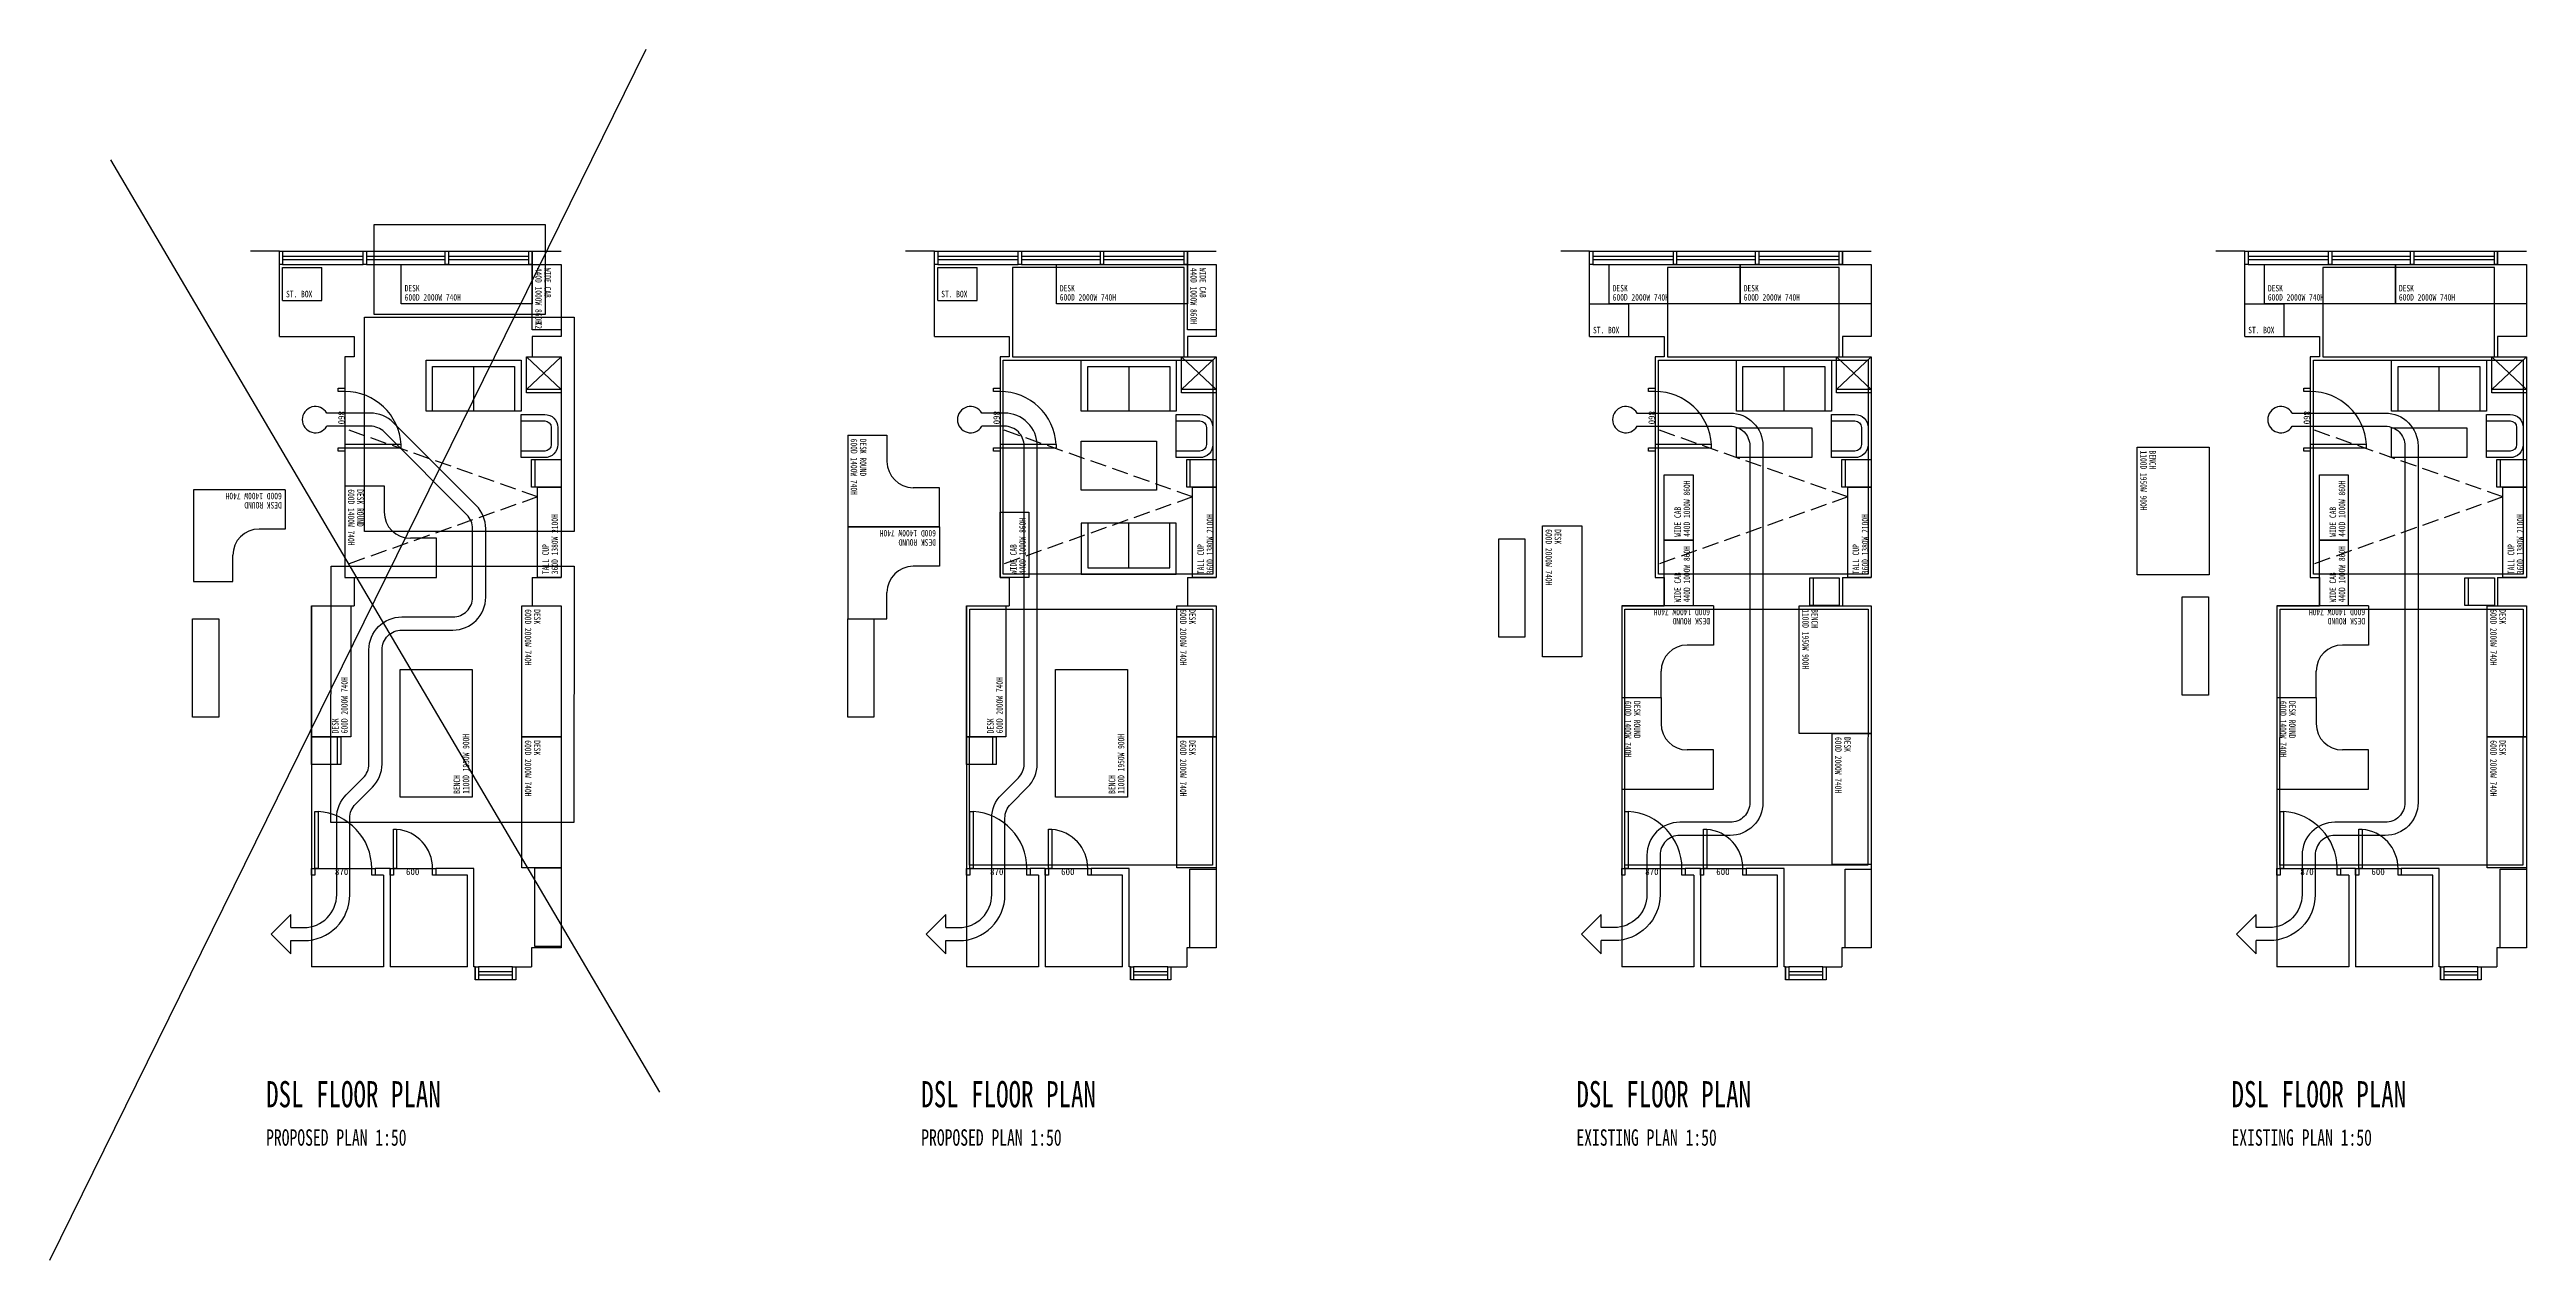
# Model space of a CAD drawing. Extents: x -500 to 78170, y -84136 to 31342.
# Drawn here: x 40362 to 78170, y -32498 to -14019 of the extents above; entities that cross this region are included whole.
import ezdxf
from ezdxf.enums import TextEntityAlignment as Align

# ---------------------------------------------------------------- set-up
doc = ezdxf.new("R2010")
doc.units = 0
doc.header["$LTSCALE"] = 1000
doc.header["$MEASUREMENT"] = 0
doc.linetypes.add('DASH', pattern=[0.35, 0.25, -0.1])
doc.layers.get('DEFPOINTS').update_dxf_attribs({"color": 9})
for name, color, linetype in [('3-WALL', 3, 'Continuous'), ('4-LINE', 7, 'Continuous'), ('5-DOOR', 1, 'Continuous'), ('6-WIN', 6, 'Continuous'), ('ANALYSIS', 6, 'Continuous'), ('I-FURN', 4, 'Continuous'), ('T-DESB', 3, 'Continuous')]:
    doc.layers.add(name, color=color, linetype=linetype)
doc.styles.add('HZTXT', font='SimSun.ttf', dxfattribs={"width": 0.8})
doc.styles.get("Standard").update_dxf_attribs({"font": 'SimSun.ttf'})

# ---------------------------------------------------------------- blocks, each defined once
blk = doc.blocks.new('ZONE PROP')
at = {"layer": 'ANALYSIS'}
for points in [[(700, 9310), (3320, 9310), (3320, 10670), (700, 10670)], [(3760, 5990), (560, 5990), (560, 9260), (3760, 9260)], [(50, 5460), (3760, 5460), (3755, 1550), (45, 1550)]]:
    blk.add_lwpolyline(points, close=True, dxfattribs=at)
blk = doc.blocks.new('TALL CUP')
at = {"layer": 'I-FURN'}
blk.add_lwpolyline([(0, 1380), (360, 1380), (360, 0), (0, 0)], close=True, dxfattribs=at)
at = {"layer": 'T-DESB', "style": 'HZTXT', "width": 0.7}
for s, p in [('360D 1380W 2100H', (47, 1327)), ('TALL CUP', (186, 1327))]:
    blk.add_text(s, height=100, rotation=270, dxfattribs=at).set_placement(p)
blk = doc.blocks.new('DESK ROUND')
at = {"layer": 'I-FURN'}
for p, q in [((0, 1400), (0, 0)), ((0, 1400), (600, 1400)), ((600, 1400), (600, 1000)), ((1400, 600), (1000, 600)), ((1400, 0), (1400, 600)), ((0, 0), (1400, 0))]:
    blk.add_line(p, q, dxfattribs=at)
blk.add_arc((1000, 1000), 400, 180, 270, dxfattribs=at)
at = {"layer": 'T-DESB', "style": 'HZTXT', "width": 0.7}
for s, p in [('600D 1400W 740H', (47, 1347)), ('DESK ROUND', (186, 1347))]:
    blk.add_text(s, height=100, rotation=270, dxfattribs=at).set_placement(p)
blk = doc.blocks.new('DESK')
at = {"layer": 'I-FURN'}
blk.add_lwpolyline([(-600, 0), (0, 0), (0, -2000), (-600, -2000)], close=True, dxfattribs=at)
at = {"layer": 'T-DESB', "style": 'HZTXT', "width": 0.7}
for s, p in [('600D 2000W 740H', (-553, -53)), ('DESK', (-414, -53))]:
    blk.add_text(s, height=100, rotation=270, dxfattribs=at).set_placement(p)
blk = doc.blocks.new('LOW CAB')
at = {"layer": 'I-FURN'}
blk.add_line((50, 420), (50, 0), dxfattribs=at)
blk.add_lwpolyline([(0, 0), (0, 420), (450, 420), (450, 0)], close=True, dxfattribs=at)
blk = doc.blocks.new('WIDE CAB')
at = {"layer": 'I-FURN'}
blk.add_lwpolyline([(0, 1000), (440, 1000), (440, 0), (0, 0)], close=True, dxfattribs=at)
at = {"layer": 'T-DESB', "style": 'HZTXT', "width": 0.7}
for s, p in [('440D 1000W 860H', (47, 947)), ('WIDE CAB', (186, 947))]:
    blk.add_text(s, height=100, rotation=270, dxfattribs=at).set_placement(p)
blk = doc.blocks.new('COUCH')
at = {"layer": 'I-FURN'}
for p, q in [((460, 560), (200, 560)), ((460, 460), (200, 460)), ((0, 360), (0, 0)), ((0, 0), (660, 0)), ((100, 360), (100, 0)), ((560, 0), (560, 360)), ((660, 0), (660, 360))]:
    blk.add_line(p, q, dxfattribs=at)
for centre, radius, start, end in [((200, 360), 200, 90, 180), ((200, 360), 100, 90, 180), ((460, 360), 200, 0, 90), ((460, 360), 100, 0, 90)]:
    blk.add_arc(centre, radius, start, end, dxfattribs=at)
blk = doc.blocks.new('SOFA')
at = {"layer": 'I-FURN'}
blk.add_line((725, 680), (725, 0), dxfattribs=at)
blk.add_lwpolyline([(1450, 0), (1450, 780), (0, 780), (0, 0)], close=True, dxfattribs=at)
blk.add_lwpolyline([(1350, 0), (1350, 680), (100, 680), (100, 0)], dxfattribs=at)
blk = doc.blocks.new('TALL BENCH')
at = {"layer": 'I-FURN'}
blk.add_lwpolyline([(0, 0), (1100, 0), (1100, -1950), (0, -1950)], close=True, dxfattribs=at)
at = {"layer": 'T-DESB', "style": 'HZTXT', "width": 0.7}
for s, p in [('1100D 1950W 900H', (47, -53)), ('BENCH', (186, -53))]:
    blk.add_text(s, height=100, rotation=270, dxfattribs=at).set_placement(p)
blk = doc.blocks.new('SHELVING')
at = {"layer": 'I-FURN'}
blk.add_lwpolyline([(0, 1500), (400, 1500), (400, 0), (0, 0)], close=True, dxfattribs=at)
blk = doc.blocks.new('SHELVING 2')
at = {"layer": 'I-FURN'}
blk.add_lwpolyline([(400, 0), (0, 0), (0, 1200), (400, 1200)], close=True, dxfattribs=at)
blk = doc.blocks.new('FRIDGE')
at = {"layer": 'I-FURN'}
for p, q in [((50, 0), (50, 530)), ((50, 0), (550, 530)), ((50, 530), (550, 0))]:
    blk.add_line(p, q, dxfattribs=at)
blk.add_lwpolyline([(0, 0), (0, 530), (550, 530), (550, 0)], close=True, dxfattribs=at)
blk = doc.blocks.new('ST. BOX')
at = {"layer": 'I-FURN'}
for p, q in [((0, 500), (600, 500)), ((0, 0), (0, 500)), ((600, 0), (600, 500)), ((0, 0), (600, 0))]:
    blk.add_line(p, q, dxfattribs=at)
at = {"layer": 'T-DESB', "style": 'HZTXT', "width": 0.7}
blk.add_text('ST. BOX', height=100, dxfattribs=at).set_placement((53, 47))

msp = doc.modelspace()

# ---------------------------------------------------------------- linework, layer by layer
at = {"layer": '3-WALL'}
for p, q in [((43870, -17097), (43430, -17097)), ((43870, -18397), (43870, -17097)), ((47730, -17297), (47730, -17097)), ((47730, -17097), (48170, -17097)), ((47730, -17297), (48170, -17297)), ((48170, -17297), (48170, -18397)), ((53870, -17097), (53430, -17097)), ((53870, -18397), (53870, -17097)), ((57730, -17297), (57730, -17097)), ((57730, -17097), (58170, -17097)), ((57730, -17297), (58170, -17297)), ((58170, -17297), (58170, -18397)), ((63870, -17097), (63430, -17097)), ((63870, -18397), (63870, -17097)), ((67730, -17297), (67730, -17097)), ((67730, -17097), (68170, -17097)), ((67730, -17297), (68170, -17297)), ((68170, -17297), (68170, -18397)), ((73870, -17097), (73430, -17097)), ((73870, -18397), (73870, -17097)), ((77730, -17297), (77730, -17097)), ((77730, -17097), (78170, -17097)), ((77730, -17297), (78170, -17297)), ((78170, -17297), (78170, -18397)), ((43870, -18397), (45010, -18397)), ((45010, -18397), (45010, -18707)), ((48170, -18397), (47730, -18397)), ((47730, -18397), (47730, -18707)), ((53870, -18397), (55010, -18397)), ((55010, -18397), (55010, -18707)), ((58170, -18397), (57730, -18397)), ((57730, -18397), (57730, -18707)), ((63870, -18397), (65010, -18397)), ((65010, -18397), (65010, -18707)), ((68170, -18397), (67730, -18397)), ((67730, -18397), (67730, -18707)), ((73870, -18397), (75010, -18397)), ((75010, -18397), (75010, -18707)), ((78170, -18397), (77730, -18397)), ((77730, -18397), (77730, -18707)), ((45010, -18707), (44870, -18707)), ((44870, -18707), (44870, -19187)), ((47730, -18707), (48170, -18707)), ((48170, -18707), (48170, -22077)), ((55010, -18707), (54870, -18707)), ((54870, -18707), (54870, -19187)), ((57730, -18707), (58170, -18707)), ((58170, -18707), (58170, -22077)), ((65010, -18707), (64870, -18707)), ((64870, -18707), (64870, -19187)), ((67730, -18707), (68170, -18707)), ((68170, -18707), (68170, -22077)), ((75010, -18707), (74870, -18707)), ((74870, -18707), (74870, -19187)), ((77730, -18707), (78170, -18707)), ((78170, -18707), (78170, -22077)), ((44870, -20147), (44870, -22077)), ((54870, -20147), (54870, -22077)), ((64870, -20147), (64870, -22077)), ((74870, -20147), (74870, -22077)), ((44870, -22077), (45010, -22077)), ((45010, -22077), (45010, -22507)), ((47730, -22077), (48170, -22077)), ((47730, -22077), (47730, -22507)), ((54870, -22077), (55010, -22077)), ((55010, -22077), (55010, -22507)), ((57730, -22077), (58170, -22077)), ((57730, -22077), (57730, -22507)), ((64870, -22077), (65010, -22077)), ((65010, -22077), (65010, -22507)), ((67730, -22077), (68170, -22077)), ((67730, -22077), (67730, -22507)), ((74870, -22077), (75010, -22077)), ((75010, -22077), (75010, -22507)), ((77730, -22077), (78170, -22077)), ((77730, -22077), (77730, -22507)), ((44360, -22507), (45010, -22507)), ((44360, -22507), (44360, -28017)), ((47730, -22507), (48170, -22507)), ((48170, -22507), (48170, -27727)), ((54360, -22507), (55010, -22507)), ((54360, -22507), (54360, -28017)), ((57730, -22507), (58170, -22507)), ((58170, -22507), (58170, -27727)), ((64360, -22507), (65010, -22507)), ((64360, -22507), (64360, -28017)), ((67730, -22507), (68170, -22507)), ((68170, -22507), (68170, -27727)), ((74360, -22507), (75010, -22507)), ((74360, -22507), (74360, -28017)), ((77730, -22507), (78170, -22507)), ((78170, -22507), (78170, -27727)), ((45330, -26517), (45330, -26617)), ((45560, -26517), (45330, -26517)), ((45460, -26617), (45330, -26617)), ((45460, -26617), (45460, -28017)), ((45560, -26517), (45560, -28017)), ((46840, -26517), (46260, -26517)), ((46260, -26517), (46260, -26617)), ((46740, -26617), (46260, -26617)), ((46740, -28017), (46740, -26617)), ((46840, -28017), (46840, -26517)), ((55330, -26517), (55330, -26617)), ((55560, -26517), (55330, -26517)), ((55460, -26617), (55330, -26617)), ((55460, -26617), (55460, -28017)), ((55560, -26517), (55560, -28017)), ((56840, -26517), (56260, -26517)), ((56260, -26517), (56260, -26617)), ((56740, -26617), (56260, -26617)), ((56740, -28017), (56740, -26617)), ((56840, -28017), (56840, -26517)), ((65330, -26517), (65330, -26617)), ((65560, -26517), (65330, -26517)), ((65460, -26617), (65330, -26617)), ((65460, -26617), (65460, -28017)), ((65560, -26517), (65560, -28017)), ((66840, -26517), (66260, -26517)), ((66260, -26517), (66260, -26617)), ((66740, -26617), (66260, -26617)), ((66740, -28017), (66740, -26617)), ((66840, -28017), (66840, -26517)), ((75330, -26517), (75330, -26617)), ((75560, -26517), (75330, -26517)), ((75460, -26617), (75330, -26617)), ((75460, -26617), (75460, -28017)), ((75560, -26517), (75560, -28017)), ((76840, -26517), (76260, -26517)), ((76260, -26517), (76260, -26617)), ((76740, -26617), (76260, -26617)), ((76740, -28017), (76740, -26617)), ((76840, -28017), (76840, -26517)), ((48170, -27727), (47720, -27727)), ((47720, -27727), (47720, -28017)), ((58170, -27727), (57720, -27727)), ((57720, -27727), (57720, -28017)), ((68170, -27727), (67720, -27727)), ((67720, -27727), (67720, -28017)), ((78170, -27727), (77720, -27727)), ((77720, -27727), (77720, -28017)), ((45460, -28017), (44360, -28017)), ((46740, -28017), (45560, -28017)), ((46860, -28017), (46840, -28017)), ((46860, -28017), (46860, -28217)), ((47480, -28017), (47480, -28217)), ((47480, -28017), (47720, -28017)), ((55460, -28017), (54360, -28017)), ((56740, -28017), (55560, -28017)), ((56860, -28017), (56840, -28017)), ((56860, -28017), (56860, -28217)), ((57480, -28017), (57480, -28217)), ((57480, -28017), (57720, -28017)), ((65460, -28017), (64360, -28017)), ((66740, -28017), (65560, -28017)), ((66860, -28017), (66840, -28017)), ((66860, -28017), (66860, -28217)), ((67480, -28017), (67480, -28217)), ((67480, -28017), (67720, -28017)), ((75460, -28017), (74360, -28017)), ((76740, -28017), (75560, -28017)), ((76860, -28017), (76840, -28017)), ((76860, -28017), (76860, -28217)), ((77480, -28017), (77480, -28217)), ((77480, -28017), (77720, -28017))]:
    msp.add_line(p, q, dxfattribs=at)
at = {"layer": '4-LINE', "linetype": 'DASH'}
for p, q in [((47810, -20847), (44870, -19805)), ((57810, -20847), (54870, -19805)), ((67810, -20847), (64870, -19805)), ((77810, -20847), (74870, -19805)), ((47810, -20847), (44870, -21888)), ((57810, -20847), (54870, -21888)), ((67810, -20847), (64870, -21888)), ((77810, -20847), (74870, -21888))]:
    msp.add_line(p, q, dxfattribs=at)
at = {"layer": '5-DOOR'}
for p, q in [((44870, -19237), (44870, -20097)), ((54870, -19237), (54870, -20097)), ((64870, -19237), (64870, -20097)), ((74870, -19237), (74870, -20097)), ((44410, -26517), (45280, -26517)), ((45610, -26517), (46210, -26517)), ((54410, -26517), (55280, -26517)), ((55610, -26517), (56210, -26517)), ((64410, -26517), (65280, -26517)), ((65610, -26517), (66210, -26517)), ((74410, -26517), (75280, -26517)), ((75610, -26517), (76210, -26517))]:
    msp.add_line(p, q, dxfattribs=at)
for points in [[(44770, -19187), (44870, -19187), (44870, -19237), (44770, -19237)], [(54770, -19187), (54870, -19187), (54870, -19237), (54770, -19237)], [(64770, -19187), (64870, -19187), (64870, -19237), (64770, -19237)], [(74770, -19187), (74870, -19187), (74870, -19237), (74770, -19237)], [(44770, -20097), (44870, -20097), (44870, -20147), (44770, -20147)], [(44870, -20047), (44870, -20097), (45730, -20097), (45730, -20047)], [(54770, -20097), (54870, -20097), (54870, -20147), (54770, -20147)], [(54870, -20047), (54870, -20097), (55730, -20097), (55730, -20047)], [(64770, -20097), (64870, -20097), (64870, -20147), (64770, -20147)], [(64870, -20047), (64870, -20097), (65730, -20097), (65730, -20047)], [(74770, -20097), (74870, -20097), (74870, -20147), (74770, -20147)], [(74870, -20047), (74870, -20097), (75730, -20097), (75730, -20047)], [(44460, -26517), (44410, -26517), (44410, -25647), (44460, -25647)], [(54460, -26517), (54410, -26517), (54410, -25647), (54460, -25647)], [(64460, -26517), (64410, -26517), (64410, -25647), (64460, -25647)], [(74460, -26517), (74410, -26517), (74410, -25647), (74460, -25647)], [(45660, -26517), (45610, -26517), (45610, -25917), (45660, -25917)], [(55660, -26517), (55610, -26517), (55610, -25917), (55660, -25917)], [(65660, -26517), (65610, -26517), (65610, -25917), (65660, -25917)], [(75660, -26517), (75610, -26517), (75610, -25917), (75660, -25917)], [(44360, -26617), (44360, -26517), (44410, -26517), (44410, -26617)], [(45280, -26617), (45280, -26517), (45330, -26517), (45330, -26617)], [(45560, -26617), (45560, -26517), (45610, -26517), (45610, -26617)], [(46210, -26617), (46210, -26517), (46260, -26517), (46260, -26617)], [(54360, -26617), (54360, -26517), (54410, -26517), (54410, -26617)], [(55280, -26617), (55280, -26517), (55330, -26517), (55330, -26617)], [(55560, -26617), (55560, -26517), (55610, -26517), (55610, -26617)], [(56210, -26617), (56210, -26517), (56260, -26517), (56260, -26617)], [(64360, -26617), (64360, -26517), (64410, -26517), (64410, -26617)], [(65280, -26617), (65280, -26517), (65330, -26517), (65330, -26617)], [(65560, -26617), (65560, -26517), (65610, -26517), (65610, -26617)], [(66210, -26617), (66210, -26517), (66260, -26517), (66260, -26617)], [(74360, -26617), (74360, -26517), (74410, -26517), (74410, -26617)], [(75280, -26617), (75280, -26517), (75330, -26517), (75330, -26617)], [(75560, -26617), (75560, -26517), (75610, -26517), (75610, -26617)], [(76210, -26617), (76210, -26517), (76260, -26517), (76260, -26617)]]:
    msp.add_lwpolyline(points, close=True, dxfattribs=at)
for centre, radius, start, end in [((44870, -20097), 860, 3.333, 90), ((54870, -20097), 860, 3.333, 90), ((64870, -20097), 860, 3.333, 90), ((74870, -20097), 860, 3.333, 90), ((44410, -26517), 870, 0, 86.7053), ((54410, -26517), 870, 0, 86.7053), ((64410, -26517), 870, 0, 86.7053), ((74410, -26517), 870, 0, 86.7053), ((45610, -26517), 600, 0, 85.2198), ((55610, -26517), 600, 0, 85.2198), ((65610, -26517), 600, 0, 85.2198), ((75610, -26517), 600, 0, 85.2198)]:
    msp.add_arc(centre, radius, start, end, dxfattribs=at)
at = {"layer": '6-WIN'}
for p, q in [((43920, -17097), (45148, -17097)), ((43920, -17172), (45148, -17172)), ((43920, -17222), (45148, -17222)), ((43920, -17297), (45148, -17297)), ((45198, -17097), (46402, -17097)), ((45198, -17172), (46402, -17172)), ((45198, -17222), (46402, -17222)), ((45198, -17297), (46402, -17297)), ((46452, -17097), (47680, -17097)), ((46452, -17172), (47680, -17172)), ((46452, -17222), (47680, -17222)), ((46452, -17297), (47680, -17297)), ((53920, -17097), (55148, -17097)), ((53920, -17172), (55148, -17172)), ((53920, -17222), (55148, -17222)), ((53920, -17297), (55148, -17297)), ((55198, -17097), (56402, -17097)), ((55198, -17172), (56402, -17172)), ((55198, -17222), (56402, -17222)), ((55198, -17297), (56402, -17297)), ((56452, -17097), (57680, -17097)), ((56452, -17172), (57680, -17172)), ((56452, -17222), (57680, -17222)), ((56452, -17297), (57680, -17297)), ((63920, -17097), (65148, -17097)), ((63920, -17172), (65148, -17172)), ((63920, -17222), (65148, -17222)), ((63920, -17297), (65148, -17297)), ((65198, -17097), (66402, -17097)), ((65198, -17172), (66402, -17172)), ((65198, -17222), (66402, -17222)), ((65198, -17297), (66402, -17297)), ((66452, -17097), (67680, -17097)), ((66452, -17172), (67680, -17172)), ((66452, -17222), (67680, -17222)), ((66452, -17297), (67680, -17297)), ((73920, -17097), (75148, -17097)), ((73920, -17172), (75148, -17172)), ((73920, -17222), (75148, -17222)), ((73920, -17297), (75148, -17297)), ((75198, -17097), (76402, -17097)), ((75198, -17172), (76402, -17172)), ((75198, -17222), (76402, -17222)), ((75198, -17297), (76402, -17297)), ((76452, -17097), (77680, -17097)), ((76452, -17172), (77680, -17172)), ((76452, -17222), (77680, -17222)), ((76452, -17297), (77680, -17297)), ((47430, -28017), (46910, -28017)), ((47430, -28092), (46910, -28092)), ((47430, -28142), (46910, -28142)), ((47430, -28217), (46910, -28217)), ((57430, -28017), (56910, -28017)), ((57430, -28092), (56910, -28092)), ((57430, -28142), (56910, -28142)), ((57430, -28217), (56910, -28217)), ((67430, -28017), (66910, -28017)), ((67430, -28092), (66910, -28092)), ((67430, -28142), (66910, -28142)), ((67430, -28217), (66910, -28217)), ((77430, -28017), (76910, -28017)), ((77430, -28092), (76910, -28092)), ((77430, -28142), (76910, -28142)), ((77430, -28217), (76910, -28217))]:
    msp.add_line(p, q, dxfattribs=at)
for points in [[(43870, -17097), (43920, -17097), (43920, -17297), (43870, -17297)], [(45148, -17097), (45198, -17097), (45198, -17297), (45148, -17297)], [(46402, -17097), (46452, -17097), (46452, -17297), (46402, -17297)], [(47680, -17097), (47730, -17097), (47730, -17297), (47680, -17297)], [(53870, -17097), (53920, -17097), (53920, -17297), (53870, -17297)], [(55148, -17097), (55198, -17097), (55198, -17297), (55148, -17297)], [(56402, -17097), (56452, -17097), (56452, -17297), (56402, -17297)], [(57680, -17097), (57730, -17097), (57730, -17297), (57680, -17297)], [(63870, -17097), (63920, -17097), (63920, -17297), (63870, -17297)], [(65148, -17097), (65198, -17097), (65198, -17297), (65148, -17297)], [(66402, -17097), (66452, -17097), (66452, -17297), (66402, -17297)], [(67680, -17097), (67730, -17097), (67730, -17297), (67680, -17297)], [(73870, -17097), (73920, -17097), (73920, -17297), (73870, -17297)], [(75148, -17097), (75198, -17097), (75198, -17297), (75148, -17297)], [(76402, -17097), (76452, -17097), (76452, -17297), (76402, -17297)], [(77680, -17097), (77730, -17097), (77730, -17297), (77680, -17297)], [(46860, -28017), (46910, -28017), (46910, -28217), (46860, -28217)], [(47430, -28017), (47480, -28017), (47480, -28217), (47430, -28217)], [(56860, -28017), (56910, -28017), (56910, -28217), (56860, -28217)], [(57430, -28017), (57480, -28017), (57480, -28217), (57430, -28217)], [(66860, -28017), (66910, -28017), (66910, -28217), (66860, -28217)], [(67430, -28017), (67480, -28017), (67480, -28217), (67430, -28217)], [(76860, -28017), (76910, -28017), (76910, -28217), (76860, -28217)], [(77430, -28017), (77480, -28017), (77480, -28217), (77430, -28217)]]:
    msp.add_lwpolyline(points, close=True, dxfattribs=at)
at = {"layer": 'ANALYSIS'}
for points in [[(44045, -27617), (44245, -27617, 0.414214), (44945, -26917), (44945, -25746, -0.198912), (45033, -25534), (45291, -25276, 0.198912), (45438, -24923), (45438, -23178, -0.414214), (45738, -22878), (46520, -22878, 0.414214), (47020, -22378), (47020, -21330, 0.198912), (46874, -20976), (45611, -19713, 0.198912), (45257, -19567), (44593, -19567)], [(54045, -27617), (54245, -27617, 0.414214), (54945, -26917), (54945, -25746, -0.198912), (55033, -25534), (55291, -25276, 0.198912), (55438, -24923), (55438, -20067, 0.414214), (54938, -19567), (54593, -19567)], [(64593, -19567), (66015, -19567, -0.414214), (66515, -20067), (66515, -25512, -0.414214), (66015, -26012), (65245, -26012, 0.414214), (64945, -26312), (64945, -26917, -0.414214), (64245, -27617), (64045, -27617)], [(74593, -19567), (76015, -19567, -0.414214), (76515, -20067), (76515, -25512, -0.414214), (76015, -26012), (75245, -26012, 0.414214), (74945, -26312), (74945, -26917, -0.414214), (74245, -27617), (74045, -27617)], [(44045, -27417), (44245, -27417, 0.414214), (44745, -26917), (44745, -25746, -0.198912), (44891, -25393), (45150, -25135, 0.198912), (45238, -24923), (45238, -23178, -0.414214), (45738, -22678), (46520, -22678, 0.414214), (46820, -22378), (46820, -21330, 0.198912), (46732, -21118), (45469, -19854, 0.198912), (45257, -19767), (44593, -19767)], [(54045, -27417), (54245, -27417, 0.414214), (54745, -26917), (54745, -25746, -0.198912), (54891, -25393), (55150, -25135, 0.198912), (55238, -24923), (55238, -20067, 0.414214), (54938, -19767), (54593, -19767)], [(64593, -19767), (66015, -19767, -0.414214), (66315, -20067), (66315, -25512, -0.414214), (66015, -25812), (65245, -25812, 0.414214), (64745, -26312), (64745, -26917, -0.414214), (64245, -27417), (64045, -27417)], [(74593, -19767), (76015, -19767, -0.414214), (76315, -20067), (76315, -25512, -0.414214), (76015, -25812), (75245, -25812, 0.414214), (74745, -26312), (74745, -26917, -0.414214), (74245, -27417), (74045, -27417)]]:
    msp.add_lwpolyline(points, format="xyb", dxfattribs=at)
for points in [[(44045, -27417), (44045, -27217), (43745, -27517), (44045, -27817), (44045, -27617)], [(54045, -27417), (54045, -27217), (53745, -27517), (54045, -27817), (54045, -27617)], [(64045, -27417), (64045, -27217), (63745, -27517), (64045, -27817), (64045, -27617)], [(74045, -27417), (74045, -27217), (73745, -27517), (74045, -27817), (74045, -27617)]]:
    msp.add_lwpolyline(points, dxfattribs=at)
for centre in [(44420, -19667), (54420, -19667), (64420, -19667), (74420, -19667)]:
    msp.add_arc(centre, 200, 30, 330, dxfattribs=at)
at = {"layer": 'DEFPOINTS'}
for p, q in [((49462, -14019), (40362, -32498)), ((41290, -15704), (49670, -29928))]:
    msp.add_line(p, q, dxfattribs=at)
at = {"layer": 'I-FURN', "color": 1}
msp.add_line((56835, -21927), (56835, -21247), dxfattribs=at)
for points in [[(57260, -20744), (56110, -20744), (56110, -19994), (57260, -19994)], [(67260, -20244), (66110, -20244), (66110, -19794), (67260, -19794)], [(77260, -20244), (76110, -20244), (76110, -19794), (77260, -19794)], [(56110, -21247), (56110, -22027), (57560, -22027), (57560, -21247)]]:
    msp.add_lwpolyline(points, close=True, dxfattribs=at)
msp.add_lwpolyline([(56210, -21247), (56210, -21927), (57460, -21927), (57460, -21247)], dxfattribs=at)

# ---------------------------------------------------------------- block references
at = {"layer": '3-WALL'}
for name, p, rotation in [('DESK', (45730, -17297), 90), ('DESK', (55730, -17297), 90), ('DESK', (64170, -17297), 90), ('DESK', (66170, -17297), 90), ('DESK', (74170, -17297), 90), ('DESK', (76170, -17297), 90), ('FRIDGE', (48170, -19257), 90), ('FRIDGE', (58170, -19257), 90), ('FRIDGE', (68170, -19257), 90), ('FRIDGE', (78170, -19257), 90), ('DESK ROUND', (42560, -20737), 270), ('TALL CUP', (48170, -20697), 180), ('TALL CUP', (58170, -20697), 180), ('WIDE CAB', (65450, -20507), 180), ('TALL CUP', (68170, -20697), 180), ('WIDE CAB', (75450, -20507), 180), ('TALL CUP', (78170, -20697), 180), ('WIDE CAB', (55310, -21077), 180), ('DESK ROUND', (52545, -21305), 270), ('WIDE CAB', (65450, -21507), 180), ('WIDE CAB', (75450, -21507), 180), ('DESK', (44360, -24507), 180), ('DESK', (54360, -24507), 180), ('DESK ROUND', (64360, -22507), 270), ('DESK ROUND', (74360, -22507), 270), ('TALL BENCH', (46815, -25430), 180), ('TALL BENCH', (56815, -25430), 180), ('LOW CAB', (44810, -24507), 180), ('LOW CAB', (54810, -24507), 180)]:
    msp.add_blockref(name, p, dxfattribs=dict(at, rotation=rotation))
for name, p in [('WIDE CAB', (47730, -18297)), ('WIDE CAB', (57730, -18297)), ('DESK ROUND', (52545, -21305)), ('LOW CAB', (47720, -20697)), ('LOW CAB', (57720, -20697)), ('LOW CAB', (67720, -20697)), ('TALL BENCH', (72229, -20085)), ('LOW CAB', (77720, -20697)), ('DESK ROUND', (44870, -22077)), ('SHELVING', (62482, -22986)), ('DESK', (63750, -21286)), ('LOW CAB', (67230, -22502)), ('LOW CAB', (77230, -22502)), ('DESK', (48170, -22507)), ('DESK', (58170, -22507)), ('TALL BENCH', (67070, -22507)), ('SHELVING', (72916, -23872)), ('DESK', (78170, -22507)), ('SHELVING', (42545, -24205)), ('SHELVING', (52545, -24205)), ('DESK ROUND', (64360, -25307)), ('DESK ROUND', (74360, -25307)), ('DESK', (48170, -24507)), ('DESK', (58170, -24507)), ('DESK', (68170, -24457)), ('DESK', (78170, -24507)), ('SHELVING 2', (47770, -27707)), ('SHELVING 2', (57770, -27727)), ('SHELVING 2', (67770, -27727)), ('SHELVING 2', (77770, -27727))]:
    msp.add_blockref(name, p, dxfattribs=at)
at = {"layer": 'ANALYSIS'}
for name, p in [('ZONE PROP', (44610, -27365)), ('ST. BOX', (43920, -17847)), ('ST. BOX', (53920, -17847)), ('ZONE PROP', (54360, -28017)), ('ZONE PROP', (64360, -28017)), ('ZONE PROP', (74360, -28017)), ('ST. BOX', (63870, -18397)), ('ST. BOX', (73870, -18397))]:
    msp.add_blockref(name, p, dxfattribs=at)
at = {"layer": 'ANALYSIS', "xscale": -1}
for name, p, rotation in [('SOFA', (47560, -19537), 359.9999999999833), ('SOFA', (57560, -19537), 359.9999999999833), ('SOFA', (67560, -19537), 359.9999999999833), ('SOFA', (77560, -19537), 359.9999999999833), ('COUCH', (47560, -20247), 269.9999999999833), ('COUCH', (57560, -20247), 269.9999999999833), ('COUCH', (67560, -20247), 269.9999999999833), ('COUCH', (77560, -20247), 269.9999999999833)]:
    msp.add_blockref(name, p, dxfattribs=dict(at, rotation=rotation))

# ---------------------------------------------------------------- texts
at = {"layer": '5-DOOR'}
for p in [(44770, -19637), (54770, -19637), (64770, -19637), (74770, -19637)]:
    msp.add_text('860', height=100, rotation=270, dxfattribs=at).set_placement(p, align=Align.CENTER)
for s, p in [('870', (44820, -26617)), ('600', (45905, -26617)), ('870', (54820, -26617)), ('600', (55905, -26617)), ('870', (64820, -26617)), ('600', (65905, -26617)), ('870', (74820, -26617)), ('600', (75905, -26617))]:
    msp.add_text(s, height=100, dxfattribs=at).set_placement(p, align=Align.CENTER)
at = {"layer": 'T-DESB', "style": 'HZTXT', "width": 0.7}
msp.add_text('X2', height=100, rotation=270, dxfattribs=at).set_placement((47777, -18169))
for s, height, p in [('DSL FLOOR PLAN', 400, (43668, -30161)), ('DSL FLOOR PLAN', 400, (53668, -30161)), ('DSL FLOOR PLAN', 400, (63668, -30161)), ('DSL FLOOR PLAN', 400, (73668, -30161)), ('PROPOSED PLAN 1:50', 250, (43668, -30747)), ('PROPOSED PLAN 1:50', 250, (53668, -30747)), ('EXISTING PLAN 1:50', 250, (63668, -30747)), ('EXISTING PLAN 1:50', 250, (73668, -30747))]:
    msp.add_text(s, height=height, dxfattribs=at).set_placement(p)

doc.saveas('drawing.dxf')
